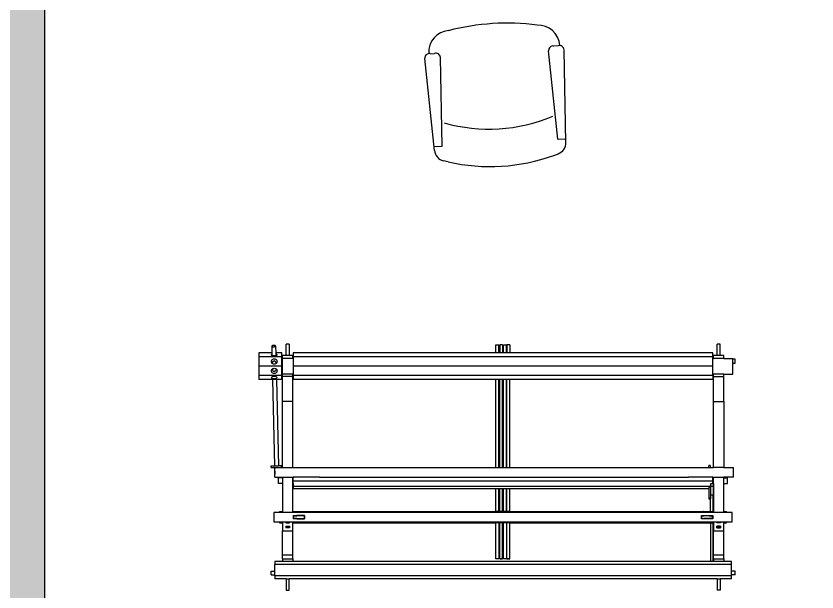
# Model space of a CAD drawing. Header units: millimetres. Extents: x 3409 to 3822, y 896 to 1108.
# Drawn here: x 3685.7 to 3689.059, y 1083.885 to 1086.303 of the extents above; entities that cross this region are included whole.
import ezdxf

# ---------------------------------------------------------------- set-up
doc = ezdxf.new("R2010")
doc.units = ezdxf.units.MM
for name, color, linetype in [('a-epipla', 8, 'Continuous'), ('a-toixoi', 5, 'Continuous'), ('Layer1', 5, 'Continuous')]:
    doc.layers.add(name, color=color, linetype=linetype)

# ---------------------------------------------------------------- blocks, each defined once
blk = doc.blocks.new('poltrona5452')
at = {"layer": 'a-epipla'}
for p, q in [((345.2667, 185.2189), (345.6542, 185.2353)), ((345.2817, 185.1876), (345.2817, 185.2207)), ((345.215, 185.165), (345.221, 185.1845)), ((345.2829, 185.1864), (345.6542, 185.1706)), ((345.6734, 185.2124), (345.6734, 185.1935)), ((345.215, 184.721), (345.221, 184.7014)), ((345.2829, 184.6996), (345.6542, 184.7154)), ((345.2817, 184.6984), (345.2817, 184.6697)), ((345.6734, 184.6736), (345.6734, 184.6924)), ((345.2667, 184.6671), (345.6542, 184.6506))]:
    blk.add_line(p, q, dxfattribs=at)
for centre, major_axis, ratio, start_param, end_param in [((345.2689, 185.171), (0.05, 0), 0.958333, 1.615134, 2.855011), ((345.6549, 185.217), (0.0192, 0), 0.958333, -0.253341, 1.602721), ((345.6728, 185.13), (-0.0923, 0), 0.958333, 3.135407, 4.699897), ((345.283, 185.1876), (0.000865, 0.000865), 1, 2.356194, 3.880728), ((345.6549, 185.1889), (0.0192, 0), 0.958333, 4.680464, 6.536526), ((346.0487, 184.943), (-0.8653, 0), 0.958333, -0.270966, 0.270966), ((346.0929, 184.9431), (0.7521, 0), 0.958333, 2.820125, 3.463061), ((344.7353, 184.943), (-1.048, 0), 0.958333, 2.954833, 3.328352), ((345.6728, 184.756), (0.0923, 0), 0.958333, -1.558304, 0.006186), ((345.6549, 184.697), (0.0192, 0), 0.958333, -0.253341, 1.602721), ((345.2689, 184.715), (0.05, 0), 0.958333, 3.428174, 4.668051), ((345.283, 184.6984), (-0.000865, 0.000865), 1, -0.739135, 0.785398), ((345.6549, 184.669), (0.0192, 0), 0.958333, 4.680464, 6.536526)]:
    blk.add_ellipse(centre, major_axis=major_axis, ratio=ratio, start_param=start_param, end_param=end_param, dxfattribs=at)
blk = doc.blocks.new('floor loom plan')
at = {"layer": 'a-epipla'}
for p, q in [((-28.62, 59.61), (-28.62, 61.95)), ((-28.62, 61.95), (-28.38, 61.95)), ((-28.38, 62.61), (-28.38, 61.95)), ((-27.38, 62.61), (-28.38, 62.61)), ((-27.38, 61.95), (-28.38, 61.95)), ((-27.38, 61.95), (-27.38, 62.61)), ((-24.5, 61.95), (-27.38, 61.95)), ((-24.5, 59.61), (-24.5, 61.95)), ((2.64, 62.11), (0.14, 62.11)), ((0.14, 59.61), (0.14, 62.11)), ((2.64, 62.11), (2.64, 59.61)), ((14.41, 61.83), (11.91, 61.83)), ((11.91, 61.83), (11.91, 60.33)), ((14.41, 60.33), (14.41, 61.83)), ((24.88, 61.61), (24.88, 59.61)), ((25.62, 61.61), (24.88, 61.61)), ((25.62, 61.61), (25.62, -58.45)), ((27.37, 61.61), (25.62, 61.61)), ((28.38, 62.61), (27.37, 62.61)), ((27.37, 62.61), (27.37, 61.61)), ((28.38, 61.61), (27.37, 61.61)), ((28.38, 62.61), (28.38, 61.61)), ((28.62, 61.61), (28.38, 61.61)), ((28.62, 61.61), (28.62, -58.45)), ((29.38, 61.61), (28.62, 61.61)), ((29.38, 61.61), (29.38, 58.61)), ((-29.38, 59.61), (-29.38, 58.61)), ((-28.62, 59.61), (-29.38, 59.61)), ((-28.62, 59.61), (-28.62, 56.86)), ((-24.5, 59.61), (-24.5, 56.86)), ((-23.88, 59.61), (-24.5, 59.61)), ((-17.25, 59.61), (-23.88, 59.61)), ((-23.88, 56.86), (-23.88, 59.61)), ((-17.25, 56.86), (-17.25, 59.61)), ((-17.25, 59.61), (0.14, 59.61)), ((0.14, 59.61), (0.14, 56.86)), ((2.85, 59.61), (2.64, 59.61)), ((2.64, 56.86), (2.64, 59.61)), ((2.85, 59.61), (2.85, 60.61)), ((4.35, 60.61), (2.85, 60.61)), ((4.35, 59.61), (2.85, 59.61)), ((4.35, 59.61), (4.35, 60.61)), ((11.66, 59.61), (4.35, 59.61)), ((11.91, 60.33), (11.66, 60.33)), ((11.66, 59.61), (11.66, 60.33)), ((11.66, 59.61), (11.91, 59.61)), ((11.91, 60.33), (11.91, 59.61)), ((11.91, 59.61), (11.91, 56.86)), ((14.66, 60.33), (14.41, 60.33)), ((14.41, 59.61), (14.41, 60.33)), ((14.41, 59.61), (14.66, 59.61)), ((14.41, 58.73), (14.41, 59.61)), ((14.66, 59.61), (14.66, 60.33)), ((16.75, 59.61), (14.66, 59.61)), ((16.75, 56.86), (16.75, 59.61)), ((23.12, 59.61), (16.75, 59.61)), ((23.12, 56.86), (23.12, 59.61)), ((24.17, 59.61), (23.12, 59.61)), ((24.17, 59.61), (24.88, 59.61)), ((24.17, 56.86), (24.17, 59.61)), ((24.88, 59.61), (24.88, 56.86)), ((-32.38, 58.61), (-32.38, 57.86)), ((-29.38, 58.61), (-32.38, 58.61)), ((-29.38, 57.86), (-32.38, 57.86)), ((-29.38, 58.61), (-29.38, 57.86)), ((-29.38, 57.86), (-29.38, 56.86)), ((14.41, 58.73), (14.47, 58.73)), ((14.41, 57.73), (14.41, 58.73)), ((14.47, 57.73), (14.41, 57.73)), ((14.41, 56.86), (14.41, 57.73)), ((14.47, 58.73), (14.47, 57.73)), ((14.47, 58.73), (14.69, 58.73)), ((14.69, 57.73), (14.47, 57.73)), ((14.69, 58.73), (14.69, 57.73)), ((15.56, 58.73), (15.56, 57.73)), ((15.56, 58.73), (15.78, 58.73)), ((15.78, 57.73), (15.56, 57.73)), ((15.78, 58.73), (16, 58.73)), ((15.78, 58.73), (15.78, 57.73)), ((16, 57.73), (15.78, 57.73)), ((16, 57.73), (16, 58.73)), ((29.38, 57.86), (29.38, 58.61)), ((29.38, 58.61), (32.37, 58.61)), ((29.38, 57.86), (32.37, 57.86)), ((29.38, 57.86), (29.38, -54.7)), ((32.37, 58.61), (32.37, 57.86)), ((-29.38, 56.7), (-30.06, 56.7)), ((-30.06, 56.7), (-30.06, 3.32)), ((-28.62, 56.86), (-29.38, 56.86)), ((-29.38, 56.7), (-29.38, 56.86)), ((-29.04, 56.7), (-29.38, 56.7)), ((-29.04, 56.7), (-29.04, -53.61)), ((-28.62, 56.7), (-29.04, 56.7)), ((-28.62, 56.7), (-28.62, 56.86)), ((-26.56, 56.7), (-28.62, 56.7)), ((-26.56, 56.7), (-26.56, -53.61)), ((-24.5, 56.7), (-26.56, 56.7)), ((-23.88, 56.86), (-24.5, 56.86)), ((-24.5, 56.7), (-24.5, 56.86)), ((-24.09, 56.7), (-24.5, 56.7)), ((-24.09, 56.7), (-23.06, 56.7)), ((-24.09, 56.7), (-24.09, -53.61)), ((-17.25, 56.86), (-23.88, 56.86)), ((-23.06, 56.7), (-23.06, 3.32)), ((0.14, 56.86), (-17.25, 56.86)), ((-0.41, 55.98), (-0.42, 55.93)), ((-0.42, 55.93), (-0.42, 55.87)), ((-0.42, 55.87), (-0.42, 55.81)), ((-0.42, 55.81), (-0.41, 55.75)), ((-0.4, 56.03), (-0.41, 55.98)), ((-0.41, 55.75), (-0.4, 55.7)), ((-0.38, 56.07), (-0.4, 56.03)), ((-0.4, 55.7), (-0.38, 55.67)), ((-0.36, 56.09), (-0.38, 56.07)), ((-0.38, 55.67), (-0.36, 55.64)), ((-0.34, 56.1), (-0.36, 56.09)), ((-0.36, 55.64), (-0.34, 55.64)), ((0.14, 56.1), (-0.34, 56.1)), ((0.14, 55.64), (-0.34, 55.64)), ((0.14, 56.1), (0.14, 56.86)), ((0.14, 55.64), (0.14, 56.1)), ((0.14, 50.36), (0.14, 55.64)), ((2.64, 56.86), (2.85, 56.86)), ((2.64, 56.76), (2.64, 56.86)), ((2.67, 56.76), (2.64, 56.76)), ((2.64, 56.7), (2.64, 56.76)), ((2.67, 56.7), (2.64, 56.7)), ((2.64, 56.7), (2.64, 50.36)), ((2.81, 56.76), (2.67, 56.76)), ((2.67, 56.7), (2.67, 56.76)), ((2.81, 56.7), (2.67, 56.7)), ((2.81, 56.7), (2.81, 56.76)), ((2.85, 56.76), (2.81, 56.76)), ((3.6, 56.7), (2.81, 56.7)), ((2.85, 56.76), (2.85, 56.86)), ((4.35, 56.86), (2.85, 56.86)), ((3.6, 56.76), (2.85, 56.76)), ((3.6, 56.7), (3.6, 56.76)), ((4.35, 56.76), (3.6, 56.76)), ((3.6, -53.61), (3.6, 56.7)), ((4.39, 56.7), (3.6, 56.7)), ((4.35, 56.86), (11.66, 56.86)), ((4.35, 56.76), (4.35, 56.86)), ((4.39, 56.76), (4.35, 56.76)), ((4.39, 56.82), (5.13, 56.82)), ((4.39, 56.82), (4.39, 56.76)), ((4.52, 56.76), (4.39, 56.76)), ((4.39, 56.7), (4.52, 56.7)), ((4.39, 56.7), (4.39, 56.07)), ((4.39, 56.07), (5.01, 56.07)), ((4.52, 56.7), (4.52, 56.76)), ((5.01, -53.61), (5.01, 56.07)), ((5.01, 56.07), (5.13, 56.07)), ((5.13, 56.82), (7.36, 56.82)), ((5.13, 56.82), (5.13, 56.07)), ((5.13, 56.07), (5.28, 56.07)), ((5.24, 55.98), (5.23, 55.93)), ((5.23, 55.93), (5.23, 55.87)), ((5.23, 55.87), (5.23, 55.81)), ((5.23, 55.81), (5.24, 55.75)), ((5.26, 56.03), (5.24, 55.98)), ((5.24, 55.75), (5.26, 55.7)), ((5.27, 56.07), (5.26, 56.03)), ((5.26, 55.7), (5.27, 55.67)), ((5.28, 56.07), (5.27, 56.07)), ((5.27, 55.67), (5.3, 55.64)), ((5.28, 56.07), (7.36, 56.07)), ((5.3, 55.64), (5.32, 55.64)), ((5.32, 55.64), (5.6, 55.64)), ((5.6, 55.64), (8.3, 55.64)), ((5.6, 3.32), (5.6, 55.64)), ((7.36, 56.82), (7.36, 56.07)), ((11.66, 56.82), (7.36, 56.82)), ((7.36, 56.07), (8.26, 56.07)), ((8.22, 55.98), (8.21, 55.93)), ((8.21, 55.93), (8.21, 55.87)), ((8.21, 55.87), (8.21, 55.81)), ((8.21, 55.81), (8.22, 55.75)), ((8.24, 56.03), (8.22, 55.98)), ((8.22, 55.75), (8.24, 55.7)), ((8.26, 56.07), (8.24, 56.03)), ((8.24, 55.7), (8.26, 55.67)), ((8.26, 56.07), (8.26, 56.07)), ((8.26, 56.07), (8.34, 56.07)), ((8.26, 55.67), (8.28, 55.64)), ((8.28, 55.64), (8.3, 55.64)), ((8.3, 55.64), (8.32, 55.64)), ((8.32, 55.64), (8.34, 55.67)), ((8.34, 56.07), (8.34, 56.07)), ((8.36, 56.03), (8.34, 56.07)), ((11.66, 56.07), (8.34, 56.07)), ((8.34, 55.67), (8.36, 55.7)), ((8.38, 55.98), (8.36, 56.03)), ((8.36, 55.7), (8.38, 55.75)), ((8.39, 55.93), (8.38, 55.98)), ((8.38, 55.75), (8.39, 55.81)), ((8.39, 55.87), (8.39, 55.93)), ((8.39, 55.81), (8.39, 55.87)), ((11.66, 56.82), (11.66, 56.86)), ((11.66, 56.86), (11.91, 56.86)), ((11.66, 56.07), (11.66, 56.82)), ((11.66, 54.33), (11.66, 56.07)), ((11.91, 56.86), (11.91, 54.33)), ((12.72, 55.77), (12.72, 56.71)), ((12.72, 56.71), (12.78, 56.71)), ((12.72, 55.77), (12.78, 55.77)), ((12.72, 54.33), (12.72, 55.77)), ((12.78, 56.71), (12.78, 56.65)), ((12.78, 56.71), (13.53, 56.71)), ((13.53, 56.65), (12.78, 56.65)), ((12.78, 55.77), (12.78, 56.65)), ((12.78, 55.77), (12.78, 54.33)), ((13.53, 56.71), (13.53, 56.65)), ((13.53, 56.71), (13.59, 56.71)), ((13.53, 56.65), (13.53, 55.77)), ((13.53, 55.77), (13.59, 55.77)), ((13.53, 55.77), (13.53, 54.33)), ((13.59, 56.71), (13.59, 55.77)), ((13.59, 55.77), (13.59, 54.33)), ((14.41, 56.86), (14.66, 56.86)), ((14.41, 54.33), (14.41, 56.86)), ((14.66, 56.86), (16.75, 56.86)), ((14.66, 56.82), (14.66, 56.86)), ((24.88, 56.82), (14.66, 56.82)), ((14.66, 56.07), (14.66, 56.82)), ((14.66, 56.07), (24.88, 56.07)), ((14.66, 54.33), (14.66, 56.07)), ((23.12, 56.86), (16.75, 56.86)), ((24.17, 56.86), (23.12, 56.86)), ((24.17, 56.86), (24.88, 56.86)), ((24.88, 56.86), (24.88, 56.82)), ((24.88, 56.82), (24.88, 56.07)), ((24.88, 56.07), (24.88, -53.7)), ((11.91, 54.33), (11.66, 54.33)), ((11.66, 54.33), (11.66, 54.27)), ((11.66, 54.27), (11.67, 54.29)), ((11.66, 3.32), (11.66, 54.27)), ((11.67, 54.29), (11.72, 54.3)), ((11.72, 54.3), (11.8, 54.32)), ((11.8, 54.32), (11.9, 54.32)), ((11.9, 54.32), (11.91, 54.32)), ((11.91, 54.33), (11.91, 54.32)), ((11.91, 54.32), (11.91, -51.22)), ((12.78, 54.33), (12.72, 54.33)), ((12.72, 53.71), (12.72, 54.33)), ((13.59, 53.71), (12.72, 53.71)), ((12.78, 53.77), (12.78, 54.33)), ((12.78, 53.77), (13.53, 53.77)), ((13.59, 54.33), (13.53, 54.33)), ((13.53, 53.77), (13.53, 54.33)), ((13.59, 54.33), (13.59, 53.71)), ((14.66, 54.33), (14.41, 54.33)), ((14.41, 54.32), (14.41, 54.33)), ((14.41, 54.32), (14.51, 54.32)), ((14.41, 54.32), (14.41, 54.32)), ((14.41, -51.22), (14.41, 54.32)), ((14.51, 54.32), (14.59, 54.3)), ((14.59, 54.3), (14.64, 54.29)), ((14.64, 54.29), (14.66, 54.27)), ((14.66, 54.27), (14.66, 54.33)), ((14.66, 3.32), (14.66, 54.27)), ((0.14, 50.36), (0.14, 50.36)), ((0.14, 3.32), (0.14, 50.36)), ((0.14, -46.7), (0.14, 50.36)), ((2.64, 50.36), (2.64, 50.36)), ((2.64, -46.7), (2.64, 50.36)), ((2.64, -46.7), (2.64, 50.36)), ((-32.21, 1.7), (-32.21, 2.45)), ((-32.21, 2.45), (-32.12, 2.45)), ((-32.2, 3.32), (-32.2, 2.57)), ((-32.2, 3.32), (-30.06, 3.32)), ((-32.2, 2.57), (-30.06, 2.57)), ((-30.06, 2.45), (-32.12, 2.45)), ((-32.12, 2.45), (-32.12, 1.7)), ((-30.06, 3.32), (-30.06, 2.57)), ((-30.06, 2.57), (-30.06, 2.45)), ((-30.06, 2.45), (-30.06, 1.7)), ((0.14, 3.32), (-23.06, 3.32)), ((-23.06, 3.32), (-23.06, 2.57)), ((0.14, 2.57), (-23.06, 2.57)), ((-23.06, 2.57), (-23.06, 2.45)), ((0.14, 2.45), (-23.06, 2.45)), ((-23.06, 2.45), (-23.06, 1.7)), ((0.14, 2.57), (0.14, 3.32)), ((0.14, 2.45), (0.14, 2.57)), ((0.14, 1.7), (0.14, 2.45)), ((11.66, 3.32), (5.6, 3.32)), ((5.6, 2.57), (5.6, 3.32)), ((11.66, 2.57), (5.6, 2.57)), ((5.6, 2.45), (5.6, 2.57)), ((11.66, 2.45), (5.6, 2.45)), ((5.6, 1.7), (5.6, 2.45)), ((11.66, 3.32), (11.66, 2.57)), ((11.66, 2.57), (11.66, 2.45)), ((11.66, 2.45), (11.66, 1.7)), ((24.11, 3.32), (14.66, 3.32)), ((14.66, 3.32), (14.66, 2.57)), ((24.11, 2.57), (14.66, 2.57)), ((14.66, 2.57), (14.66, 2.45)), ((14.66, 2.45), (14.66, 1.7)), ((14.66, 2.45), (24.1, 2.45)), ((24.1, 2.45), (24.1, 1.7)), ((24.11, 3.32), (24.11, 2.57)), ((24.15, 3.32), (24.11, 3.32)), ((24.11, 2.57), (24.15, 2.57)), ((24.15, 2.57), (24.15, 3.32)), ((-32.12, 1.7), (-32.21, 1.7)), ((-32.21, -0.3), (-32.21, 0.45)), ((-32.21, 0.45), (-32.12, 0.45)), ((-32.2, 1.45), (-32.2, 0.7)), ((-32.2, 1.45), (-30.06, 1.45)), ((-32.2, 0.7), (-30.06, 0.7)), ((-30.06, 1.7), (-32.12, 1.7)), ((-30.06, 0.45), (-32.12, 0.45)), ((-32.12, 0.45), (-32.12, -0.3)), ((-30.06, 1.7), (-30.06, 1.45)), ((-30.06, 1.45), (-30.06, 0.7)), ((-30.06, 0.7), (-30.06, 0.45)), ((-30.06, 0.45), (-30.06, -0.3)), ((0.14, 1.7), (-23.06, 1.7)), ((-23.06, 1.7), (-23.06, 1.45)), ((0.14, 1.45), (-23.06, 1.45)), ((-23.06, 1.45), (-23.06, 0.7)), ((0.14, 0.7), (-23.06, 0.7)), ((-23.06, 0.7), (-23.06, 0.45)), ((0.14, 0.45), (-23.06, 0.45)), ((-23.06, 0.45), (-23.06, -0.3)), ((0.14, 1.45), (0.14, 1.7)), ((0.14, 0.7), (0.14, 1.45)), ((0.14, 0.45), (0.14, 0.7)), ((0.14, -0.3), (0.14, 0.45)), ((11.66, 1.7), (5.6, 1.7)), ((5.6, 1.45), (5.6, 1.7)), ((11.66, 1.45), (5.6, 1.45)), ((5.6, 0.7), (5.6, 1.45)), ((11.66, 0.7), (5.6, 0.7)), ((5.6, 0.45), (5.6, 0.7)), ((11.66, 0.45), (5.6, 0.45)), ((5.6, -0.3), (5.6, 0.45)), ((11.66, 1.45), (11.66, 1.7)), ((11.66, 1.45), (11.66, 0.7)), ((11.66, 0.7), (11.66, 0.45)), ((11.66, 0.45), (11.66, -0.3)), ((24.1, 1.7), (14.66, 1.7)), ((14.66, 1.45), (14.66, 1.7)), ((24.11, 1.45), (14.66, 1.45)), ((14.66, 1.45), (14.66, 0.7)), ((24.11, 0.7), (14.66, 0.7)), ((14.66, 0.7), (14.66, 0.45)), ((14.66, 0.45), (14.66, -0.3)), ((14.66, 0.45), (24.1, 0.45)), ((24.1, 0.45), (24.1, -0.3)), ((24.11, 1.45), (24.11, 0.7)), ((24.15, 1.45), (24.11, 1.45)), ((24.11, 0.7), (24.15, 0.7)), ((24.15, 0.7), (24.15, 1.45)), ((-32.12, -0.3), (-32.21, -0.3)), ((-30.06, -0.3), (-32.12, -0.3)), ((-30.06, -0.3), (-30.06, -53.61)), ((0.14, -0.3), (-23.06, -0.3)), ((-23.06, -0.3), (-23.06, -53.61)), ((0.14, -46.7), (0.14, -0.3)), ((11.66, -0.3), (5.6, -0.3)), ((5.6, -53.61), (5.6, -0.3)), ((11.66, -51.17), (11.66, -0.3)), ((24.1, -0.3), (14.66, -0.3)), ((14.66, -51.17), (14.66, -0.3)), ((0.14, -46.7), (0.14, -46.7)), ((0.14, -53.7), (0.14, -46.7)), ((2.64, -46.7), (2.64, -46.7)), ((2.64, -46.7), (2.64, -53.61)), ((11.66, -51.23), (11.66, -51.17)), ((11.66, -51.17), (11.67, -51.18)), ((11.66, -53.7), (11.66, -51.23)), ((11.91, -51.23), (11.66, -51.23)), ((11.67, -51.18), (11.72, -51.2)), ((11.72, -51.2), (11.8, -51.21)), ((11.8, -51.21), (11.9, -51.22)), ((11.9, -51.22), (11.91, -51.22)), ((11.91, -51.22), (11.91, -51.23)), ((11.91, -51.23), (11.91, -53.7)), ((13.59, -50.6), (12.72, -50.6)), ((12.72, -50.6), (12.72, -51.23)), ((12.78, -51.23), (12.72, -51.23)), ((12.72, -51.23), (12.72, -52.66)), ((12.78, -50.66), (13.53, -50.66)), ((12.78, -50.66), (12.78, -51.23)), ((12.78, -51.23), (12.78, -52.66)), ((13.53, -51.23), (13.53, -50.66)), ((13.59, -51.23), (13.53, -51.23)), ((13.53, -52.66), (13.53, -51.23)), ((13.59, -51.23), (13.59, -50.6)), ((13.59, -52.66), (13.59, -51.23)), ((14.41, -51.22), (14.51, -51.21)), ((14.41, -51.22), (14.41, -51.22)), ((14.41, -51.23), (14.41, -51.22)), ((14.66, -51.23), (14.41, -51.23)), ((14.41, -53.7), (14.41, -51.23)), ((14.51, -51.21), (14.59, -51.2)), ((14.59, -51.2), (14.64, -51.18)), ((14.64, -51.18), (14.66, -51.17)), ((14.66, -51.17), (14.66, -51.23)), ((14.66, -53.7), (14.66, -51.23)), ((-32.38, -54.7), (-32.38, -55.45)), ((-32.38, -54.7), (-29.38, -54.7)), ((-30.06, -53.61), (-29.38, -53.61)), ((-29.38, -53.7), (-29.38, -53.61)), ((-29.38, -53.61), (-29.04, -53.61)), ((-29.38, -53.7), (-29.38, -54.7)), ((-28.62, -53.7), (-29.38, -53.7)), ((-29.38, -54.7), (-29.38, -55.45)), ((-29.04, -53.61), (-28.62, -53.61)), ((-28.62, -53.61), (-26.56, -53.61)), ((-28.62, -53.7), (-28.62, -53.61)), ((-28.62, -53.7), (-28.62, -56.45)), ((-26.56, -53.61), (-24.5, -53.61)), ((-24.5, -53.7), (-24.5, -53.61)), ((-24.5, -53.61), (-24.09, -53.61)), ((-24.5, -53.7), (-24.5, -56.45)), ((-23.88, -53.7), (-24.5, -53.7)), ((-24.09, -53.61), (-23.06, -53.61)), ((-23.88, -53.7), (-23.88, -56.45)), ((-17.25, -53.7), (-23.88, -53.7)), ((-17.25, -53.7), (-17.25, -56.45)), ((0.14, -53.7), (-17.25, -53.7)), ((0.14, -56.45), (0.14, -53.7)), ((2.64, -53.61), (2.85, -53.61)), ((2.64, -53.7), (2.64, -53.61)), ((2.64, -56.45), (2.64, -53.7)), ((2.85, -53.7), (2.64, -53.7)), ((2.85, -53.61), (2.85, -53.7)), ((3.6, -53.61), (2.85, -53.61)), ((4.35, -53.7), (2.85, -53.7)), ((4.35, -53.61), (3.6, -53.61)), ((4.35, -53.61), (4.35, -53.7)), ((4.35, -53.61), (5.01, -53.61)), ((11.66, -53.7), (4.35, -53.7)), ((5.01, -53.61), (5.6, -53.61)), ((11.91, -53.7), (11.66, -53.7)), ((11.91, -53.7), (11.91, -56.45)), ((12.72, -53.6), (12.72, -52.66)), ((12.72, -52.66), (12.78, -52.66)), ((12.72, -53.6), (12.78, -53.6)), ((12.78, -53.54), (12.78, -52.66)), ((12.78, -53.6), (12.78, -53.54)), ((13.53, -53.54), (12.78, -53.54)), ((12.78, -53.6), (13.53, -53.6)), ((13.53, -52.66), (13.59, -52.66)), ((13.53, -52.66), (13.53, -53.54)), ((13.53, -53.6), (13.53, -53.54)), ((13.53, -53.6), (13.59, -53.6)), ((13.59, -52.66), (13.59, -53.6)), ((14.66, -53.7), (14.41, -53.7)), ((14.41, -54.58), (14.41, -53.7)), ((14.41, -54.58), (14.47, -54.58)), ((14.41, -55.58), (14.41, -54.58)), ((14.47, -55.58), (14.47, -54.58)), ((14.47, -54.58), (14.69, -54.58)), ((16.75, -53.7), (14.66, -53.7)), ((14.69, -55.58), (14.69, -54.58)), ((15.56, -55.58), (15.56, -54.58)), ((15.56, -54.58), (15.78, -54.58)), ((15.78, -55.58), (15.78, -54.58)), ((15.78, -54.58), (16, -54.58)), ((16, -54.58), (16, -55.58)), ((16.75, -56.45), (16.75, -53.7)), ((23.12, -53.7), (16.75, -53.7)), ((23.12, -56.45), (23.12, -53.7)), ((24.17, -53.7), (23.12, -53.7)), ((24.17, -53.7), (24.88, -53.7)), ((24.17, -56.45), (24.17, -53.7)), ((24.88, -53.7), (24.88, -56.45)), ((29.38, -55.45), (29.38, -54.7)), ((32.37, -54.7), (29.38, -54.7)), ((32.37, -55.45), (32.37, -54.7)), ((-29.38, -55.45), (-32.38, -55.45)), ((-29.04, -56.61), (-30.06, -56.61)), ((-30.06, -56.61), (-30.06, -58.2)), ((-29.38, -55.45), (-29.38, -56.45)), ((-28.62, -56.45), (-29.38, -56.45)), ((-29.04, -56.61), (-29.04, -62.61)), ((-28.38, -56.61), (-29.04, -56.61)), ((-28.62, -56.48), (-28.62, -56.45)), ((-28.62, -56.48), (-28.38, -56.48)), ((-28.38, -56.48), (-28.38, -56.61)), ((-28.38, -56.48), (-27.38, -56.48)), ((-27.38, -56.61), (-28.38, -56.61)), ((-27.38, -56.48), (-27.38, -56.61)), ((-27.38, -56.48), (-24.5, -56.48)), ((-26.56, -56.61), (-27.38, -56.61)), ((-26.56, -56.61), (-26.56, -62.61)), ((-24.09, -56.61), (-26.56, -56.61)), ((-24.5, -56.48), (-24.5, -56.45)), ((-23.88, -56.45), (-24.5, -56.45)), ((-23.06, -56.61), (-24.09, -56.61)), ((-24.09, -56.61), (-24.09, -62.61)), ((-17.25, -56.45), (-23.88, -56.45)), ((-23.06, -56.61), (-23.06, -58.04)), ((0.14, -56.45), (-17.25, -56.45)), ((0.14, -56.7), (-0.36, -56.7)), ((-0.36, -56.7), (-0.36, -57.5)), ((0.14, -56.7), (0.14, -56.45)), ((0.14, -58.45), (0.14, -56.7)), ((2.64, -56.45), (2.85, -56.45)), ((2.64, -58.45), (2.64, -56.45)), ((2.85, -56.45), (2.85, -57.45)), ((2.85, -56.45), (4.35, -56.45)), ((4.35, -56.45), (11.66, -56.45)), ((4.35, -56.45), (4.35, -57.45)), ((11.66, -57.23), (11.66, -56.45)), ((11.66, -56.45), (11.91, -56.45)), ((11.91, -56.45), (11.91, -57.23)), ((14.47, -55.58), (14.41, -55.58)), ((14.41, -56.45), (14.41, -55.58)), ((14.41, -56.45), (14.66, -56.45)), ((14.41, -57.23), (14.41, -56.45)), ((14.47, -55.58), (14.69, -55.58)), ((14.66, -57.23), (14.66, -56.45)), ((14.66, -56.45), (16.75, -56.45)), ((15.56, -55.58), (15.78, -55.58)), ((15.78, -55.58), (16, -55.58)), ((23.12, -56.45), (16.75, -56.45)), ((24.17, -56.45), (23.12, -56.45)), ((24.17, -56.45), (24.88, -56.45)), ((24.88, -56.45), (24.88, -58.45)), ((29.38, -55.45), (29.38, -58.45)), ((29.38, -55.45), (32.37, -55.45)), ((-32.01, -58.49), (-32.02, -58.61)), ((-32.02, -58.61), (-32.02, -58.74)), ((-32.02, -58.74), (-32.02, -58.87)), ((-32.02, -58.87), (-32, -58.99)), ((-31.98, -58.39), (-32.01, -58.49)), ((-31.95, -58.31), (-31.98, -58.39)), ((-31.91, -58.26), (-31.95, -58.31)), ((-31.86, -58.24), (-31.91, -58.26)), ((-31.86, -58.24), (-30.06, -58.2)), ((-31.82, -58.26), (-31.86, -58.24)), ((-31.78, -58.31), (-31.82, -58.26)), ((-31.74, -58.39), (-31.78, -58.31)), ((-31.71, -58.49), (-31.74, -58.39)), ((-31.69, -58.61), (-31.71, -58.49)), ((-31.7, -58.99), (-31.68, -58.87)), ((-31.68, -58.74), (-31.69, -58.61)), ((-31.68, -58.87), (-31.68, -58.74)), ((-30.06, -58.2), (-29.79, -58.2)), ((-29.79, -58.2), (-29.75, -58.08)), ((-29.79, -58.2), (-29.32, -58.18)), ((-29.75, -58.08), (-29.69, -57.96)), ((-29.69, -57.96), (-29.62, -57.88)), ((-29.62, -57.88), (-29.55, -57.86)), ((-29.55, -57.86), (-29.48, -57.88)), ((-29.48, -57.88), (-29.41, -57.96)), ((-29.41, -57.96), (-29.35, -58.08)), ((-29.35, -58.08), (-29.32, -58.18)), ((-29.32, -58.18), (-29.3, -58.23)), ((-29.3, -58.23), (-29.27, -58.41)), ((-29.27, -58.8), (-29.3, -58.98)), ((-29.27, -58.41), (-29.26, -58.61)), ((-29.26, -58.61), (-29.27, -58.8)), ((-28.49, -58.61), (-28.47, -58.41)), ((-28.47, -58.8), (-28.49, -58.61)), ((-28.47, -58.41), (-28.4, -58.23)), ((-28.4, -58.98), (-28.47, -58.8)), ((-28.4, -58.23), (-28.29, -58.08)), ((-28.29, -58.08), (-28.15, -57.96)), ((-28.15, -57.96), (-27.98, -57.88)), ((-27.98, -57.88), (-27.8, -57.86)), ((-27.95, -58.61), (-27.9, -58.41)), ((-27.95, -58.61), (-27.9, -58.8)), ((-27.76, -58.23), (-27.9, -58.41)), ((-27.9, -58.8), (-27.76, -58.98)), ((-27.8, -57.86), (-27.62, -57.88)), ((-27.64, -58.15), (-27.76, -58.23)), ((-27.54, -58.08), (-27.64, -58.15)), ((-27.64, -58.15), (-27.38, -58.14)), ((-27.62, -57.88), (-27.45, -57.96)), ((-27.39, -58.01), (-27.54, -58.08)), ((-27.45, -57.96), (-27.39, -58.01)), ((-27.39, -58.01), (-27.38, -58.02)), ((-27.38, -58.02), (-27.38, -58.14)), ((-27.38, -58.02), (-27.31, -58.08)), ((-27.38, -58.14), (-27.27, -58.14)), ((-27.31, -58.08), (-27.27, -58.14)), ((-27.27, -58.14), (-27.2, -58.23)), ((-27.2, -58.23), (-27.13, -58.41)), ((-27.13, -58.8), (-27.2, -58.98)), ((-27.13, -58.41), (-27.11, -58.61)), ((-27.11, -58.61), (-27.13, -58.8)), ((-26.02, -58.61), (-25.99, -58.41)), ((-25.99, -58.8), (-26.02, -58.61)), ((-25.99, -58.41), (-25.93, -58.23)), ((-25.93, -58.98), (-25.99, -58.8)), ((-25.93, -58.23), (-25.83, -58.1)), ((-25.83, -58.1), (-25.82, -58.08)), ((-25.83, -58.1), (-25.56, -58.1)), ((-25.82, -58.08), (-25.74, -58.01)), ((-25.74, -58.01), (-25.67, -57.96)), ((-25.58, -58.08), (-25.74, -58.01)), ((-25.67, -57.96), (-25.5, -57.88)), ((-25.56, -58.1), (-25.58, -58.08)), ((-25.36, -58.23), (-25.56, -58.1)), ((-25.5, -57.88), (-25.33, -57.86)), ((-25.22, -58.41), (-25.36, -58.23)), ((-25.36, -58.98), (-25.22, -58.8)), ((-25.33, -57.86), (-25.15, -57.88)), ((-25.22, -58.41), (-25.18, -58.61)), ((-25.22, -58.8), (-25.18, -58.61)), ((-25.15, -57.88), (-24.98, -57.96)), ((-24.98, -57.96), (-24.84, -58.08)), ((-24.84, -58.08), (-24.72, -58.23)), ((-24.72, -58.23), (-24.66, -58.41)), ((-24.66, -58.8), (-24.72, -58.98)), ((-24.66, -58.41), (-24.63, -58.61)), ((-24.63, -58.61), (-24.66, -58.8)), ((-23.85, -58.41), (-23.86, -58.61)), ((-23.86, -58.61), (-23.85, -58.8)), ((-23.82, -58.23), (-23.85, -58.41)), ((-23.85, -58.8), (-23.82, -58.98)), ((-23.78, -58.08), (-23.82, -58.23)), ((-23.72, -57.96), (-23.78, -58.08)), ((-23.65, -57.88), (-23.72, -57.96)), ((-23.58, -57.86), (-23.65, -57.88)), ((-23.5, -57.88), (-23.58, -57.86)), ((-23.43, -57.96), (-23.5, -57.88)), ((-23.37, -58.08), (-23.43, -57.96)), ((-23.33, -58.23), (-23.37, -58.08)), ((-23.3, -58.41), (-23.33, -58.23)), ((-23.33, -58.98), (-23.3, -58.8)), ((-23.29, -58.61), (-23.3, -58.41)), ((-23.3, -58.8), (-23.29, -58.61)), ((-23.06, -58.04), (-0.36, -57.5)), ((-23.06, -58.04), (-23.06, -59.04)), ((-23.06, -59.04), (-0.36, -58.5)), ((-0.36, -58.5), (-0.36, -57.5)), ((-0.36, -59.38), (-0.36, -58.5)), ((0.14, -58.49), (1.88, -58.45)), ((1.88, -58.45), (0.14, -58.45)), ((0.14, -58.49), (0.14, -58.45)), ((0.14, -59.38), (0.14, -58.49)), ((2.64, -58.45), (1.88, -58.45)), ((4.35, -57.45), (2.85, -57.45)), ((11.66, -57.23), (11.91, -57.23)), ((11.91, -57.23), (11.91, -58.73)), ((11.91, -58.73), (14.41, -58.73)), ((14.41, -57.23), (14.66, -57.23)), ((14.41, -58.73), (14.41, -57.23)), ((24.88, -58.45), (25.62, -58.45)), ((27.37, -58.45), (25.62, -58.45)), ((27.37, -59.45), (27.37, -58.45)), ((28.38, -58.45), (27.37, -58.45)), ((28.38, -59.45), (28.38, -58.45)), ((28.62, -58.45), (28.38, -58.45)), ((28.62, -58.45), (29.38, -58.45)), ((-32, -58.99), (-31.97, -59.1)), ((-31.97, -59.1), (-31.93, -59.18)), ((-31.93, -59.18), (-31.89, -59.23)), ((-31.89, -59.23), (-31.84, -59.24)), ((-31.84, -59.24), (-30.06, -59.2)), ((-31.84, -59.24), (-31.8, -59.23)), ((-31.8, -59.23), (-31.76, -59.18)), ((-31.76, -59.18), (-31.72, -59.1)), ((-31.72, -59.1), (-31.7, -58.99)), ((-30.06, -59.2), (-29.73, -59.19)), ((-30.06, -59.2), (-30.06, -62.61)), ((-29.69, -59.26), (-29.73, -59.19)), ((-29.73, -59.19), (-29.37, -59.19)), ((-29.62, -59.33), (-29.69, -59.26)), ((-29.55, -59.36), (-29.62, -59.33)), ((-29.48, -59.33), (-29.55, -59.36)), ((-29.41, -59.26), (-29.48, -59.33)), ((-29.37, -59.19), (-29.41, -59.26)), ((-29.35, -59.14), (-29.37, -59.19)), ((-29.3, -58.98), (-29.35, -59.14)), ((-28.29, -59.14), (-28.4, -58.98)), ((-28.15, -59.26), (-28.29, -59.14)), ((-27.98, -59.33), (-28.15, -59.26)), ((-27.8, -59.36), (-27.98, -59.33)), ((-27.62, -59.33), (-27.8, -59.36)), ((-27.76, -58.98), (-27.54, -59.14)), ((-27.45, -59.26), (-27.62, -59.33)), ((-27.53, -59.14), (-27.54, -59.14)), ((-27.39, -59.2), (-27.53, -59.14)), ((-27.53, -59.14), (-27.38, -59.14)), ((-27.39, -59.2), (-27.45, -59.26)), ((-27.38, -59.19), (-27.39, -59.2)), ((-27.38, -59.14), (-27.38, -59.19)), ((-27.31, -59.14), (-27.38, -59.19)), ((-27.38, -59.14), (-27.31, -59.14)), ((-27.2, -58.98), (-27.31, -59.14)), ((-27.31, -59.14), (-27.31, -59.14)), ((-25.84, -59.1), (-25.93, -58.98)), ((-25.82, -59.14), (-25.84, -59.1)), ((-25.84, -59.1), (-25.52, -59.1)), ((-25.74, -59.2), (-25.82, -59.14)), ((-25.74, -59.2), (-25.58, -59.14)), ((-25.67, -59.26), (-25.74, -59.2)), ((-25.5, -59.33), (-25.67, -59.26)), ((-25.52, -59.1), (-25.58, -59.14)), ((-25.52, -59.1), (-25.36, -58.98)), ((-25.33, -59.36), (-25.5, -59.33)), ((-25.15, -59.33), (-25.33, -59.36)), ((-24.98, -59.26), (-25.15, -59.33)), ((-24.84, -59.14), (-24.98, -59.26)), ((-24.72, -58.98), (-24.84, -59.14)), ((-23.82, -58.98), (-23.78, -59.14)), ((-23.78, -59.14), (-23.72, -59.26)), ((-23.72, -59.26), (-23.65, -59.33)), ((-23.65, -59.33), (-23.58, -59.36)), ((-23.58, -59.36), (-23.5, -59.33)), ((-23.5, -59.33), (-23.43, -59.26)), ((-23.43, -59.26), (-23.37, -59.14)), ((-23.37, -59.14), (-23.33, -58.98)), ((-23.06, -59.04), (-23.06, -62.61)), ((0.14, -59.38), (-0.36, -59.38)), ((28.38, -59.45), (27.37, -59.45)), ((-30.06, -62.61), (-29.04, -62.61)), ((-29.04, -62.61), (-26.56, -62.61)), ((-26.56, -62.61), (-24.09, -62.61)), ((-24.09, -62.61), (-23.06, -62.61))]:
    blk.add_line(p, q, dxfattribs=at)
at = {"layer": 'a-epipla', "color": 250, "true_color": 0x3f3f3f}
for p, q in [((-29.38, 56.86), (-29.38, 56.7)), ((-29.38, -53.61), (-29.38, -53.7))]:
    blk.add_line(p, q, dxfattribs=at)

msp = doc.modelspace()

# ---------------------------------------------------------------- hatches: boundary and pattern name
at = {"layer": 'Layer1'}
h = msp.add_hatch(color=256, dxfattribs=at)
h.dxf.hatch_style = 1
h.paths.add_polyline_path([(3679.1188, 1080.6941), (3679.7188, 1080.6941), (3679.7188, 1090.194), (3696.0188, 1090.194), (3696.0188, 1090.794), (3679.1188, 1090.794)])
h.paths.add_polyline_path([(3682.2188, 1084.9941), (3685.4188, 1084.9941), (3685.4188, 1085.1941), (3682.2188, 1085.1941), (3682.2188, 1086.1441), (3683.7355, 1086.1441), (3683.7355, 1086.3441), (3682.2188, 1086.3441), (3682.2188, 1087.0941), (3682.0188, 1087.0941), (3682.0188, 1083.0941), (3682.2188, 1083.0941), (3682.2188, 1083.8441), (3683.7355, 1083.8441), (3683.7355, 1084.0441), (3682.2188, 1084.0441)], flags=17)
h.paths.add_polyline_path([(3683.7355, 1087.2941), (3683.7355, 1087.4941), (3682.4188, 1087.4941), (3682.4188, 1087.2941)], flags=17)
h.paths.add_polyline_path([(3685.4188, 1087.2941), (3685.4188, 1087.4941), (3684.7381, 1087.4941), (3684.7381, 1087.2941)], flags=17)
h.paths.add_polyline_path([(3682.4188, 1082.8941), (3682.4188, 1082.6941), (3683.7354, 1082.6941), (3683.7355, 1082.8941)], flags=17)
h.paths.add_polyline_path([(3684.7381, 1082.8941), (3684.738, 1082.6941), (3685.4188, 1082.6941), (3685.4188, 1082.8941)], flags=17)
h.paths.add_polyline_path([(3685.8188, 1087.0941), (3685.4188, 1087.0941), (3685.4188, 1083.0941), (3685.8188, 1083.0941)], flags=17)
h.paths.add_polyline_path([(3695.6188, 1083.0941), (3696.0188, 1083.0941), (3696.0188, 1087.0941), (3695.6188, 1087.0941)])
h.paths.add_polyline_path([(3699.4188, 1087.0941), (3699.0188, 1087.0941), (3699.0188, 1083.0941), (3699.4188, 1083.0941)])
h.paths.add_polyline_path([(3709.6188, 1087.0941), (3709.2188, 1087.0941), (3709.2188, 1083.2252), (3709.2188, 1083.0941), (3709.6188, 1083.0941)])
h.paths.add_polyline_path([(3715.6188, 1083.0941), (3716.0188, 1083.0941), (3716.0188, 1087.0941), (3715.6188, 1087.0941)])

# ---------------------------------------------------------------- linework, layer by layer
at = {"layer": 'a-toixoi'}
msp.add_line((3685.8188, 1087.0941), (3685.8188, 1083.0941), dxfattribs=at)

# ---------------------------------------------------------------- block references
at = {"layer": 'a-epipla', "rotation": 93.52155118797812}
msp.add_blockref('poltrona5452', (3893.5318, 752.5005), dxfattribs=at)
at = {"layer": 'a-epipla', "xscale": 0.01595271653887656, "yscale": 0.01595271653887656, "zscale": 0.01595271653887656, "rotation": 269.9999999999999}
msp.add_blockref('floor loom plan', (3687.7175, 1084.4088), dxfattribs=at)

doc.saveas('drawing.dxf')
